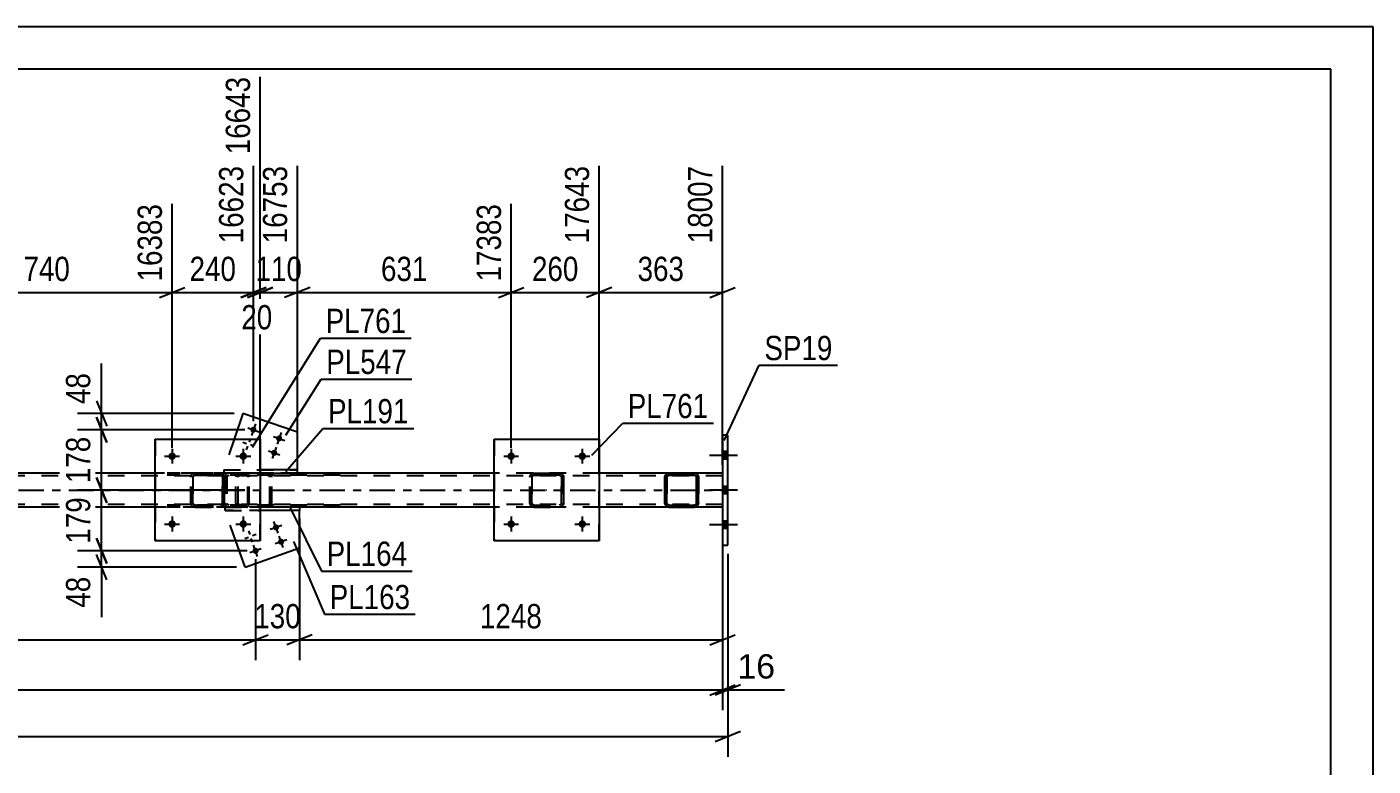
# Model space of a CAD drawing. Header units: millimetres. Extents: x 0 to 841, y 0 to 594.
# Drawn here: x 682.2 to 841, y 506.8 to 594 of the extents above; entities that cross this region are included whole.
import ezdxf

# ---------------------------------------------------------------- set-up
doc = ezdxf.new("R2010")
doc.units = ezdxf.units.MM
doc.linetypes.add('DXK_LINE_DOT2', pattern=[3.9198, 1.9599, -1.9599])
doc.linetypes.add('DXK_LINE_DOT3', pattern=[5.9187, 2.979, -0.9799, 0.9799, -0.9799])
doc.styles.add('Arial', font='ARIAL.TTF', dxfattribs={"height": 0.2})
doc.styles.add('Arial Narrow', font='ARIALN.TTF', dxfattribs={"height": 0.2})

# ---------------------------------------------------------------- blocks, each defined once
blk = doc.blocks.new('Unknown-318891418-1113')
at = {"color": 5, "linetype": 'Continuous'}
for p, q in [((841, 594), (0, 594)), ((841, 0), (841, 594)), ((836, 589), (5, 589)), ((836, 5), (836, 589))]:
    blk.add_line(p, q, dxfattribs=at)
blk = doc.blocks.new('Bolt-318891418-6257 - 6237')
at = {"linetype": 'Continuous'}
for points in [[(738.85, 543.37), (738.86, 543.46), (738.89, 543.55), (738.93, 543.63), (738.99, 543.7), (739.07, 543.75), (739.15, 543.79), (739.24, 543.81), (739.33, 543.81), (739.42, 543.79), (739.51, 543.75), (739.58, 543.7), (739.64, 543.63), (739.69, 543.55), (739.72, 543.46), (739.73, 543.37), (739.72, 543.28), (739.69, 543.19), (739.64, 543.11), (739.58, 543.04), (739.51, 542.99), (739.42, 542.95), (739.33, 542.93), (739.24, 542.93), (739.15, 542.95), (739.07, 542.99), (738.99, 543.04), (738.93, 543.11), (738.89, 543.19), (738.86, 543.28)], [(747.25, 543.37), (747.26, 543.46), (747.29, 543.55), (747.33, 543.63), (747.39, 543.7), (747.47, 543.75), (747.55, 543.79), (747.64, 543.81), (747.73, 543.81), (747.82, 543.79), (747.91, 543.75), (747.98, 543.7), (748.04, 543.63), (748.09, 543.55), (748.12, 543.46), (748.13, 543.37), (748.12, 543.28), (748.09, 543.19), (748.04, 543.11), (747.98, 543.04), (747.91, 542.99), (747.82, 542.95), (747.73, 542.93), (747.64, 542.93), (747.55, 542.95), (747.47, 542.99), (747.39, 543.04), (747.33, 543.11), (747.29, 543.19), (747.26, 543.28)]]:
    blk.add_hatch(color=1, dxfattribs=at).paths.add_polyline_path(points)
at = {"color": 1, "linetype": 'Continuous'}
for p, q in [((738.41, 543.37), (740.17, 543.37)), ((739.29, 544.25), (739.29, 542.49)), ((746.81, 543.37), (748.57, 543.37)), ((747.69, 544.25), (747.69, 542.49))]:
    blk.add_line(p, q, dxfattribs=at)
blk = doc.blocks.new('Bolt-318891418-6258 - 6237')
at = {"linetype": 'Continuous'}
for points in [[(738.85, 535.37), (738.86, 535.46), (738.89, 535.55), (738.93, 535.63), (738.99, 535.7), (739.07, 535.75), (739.15, 535.79), (739.24, 535.81), (739.33, 535.81), (739.42, 535.79), (739.51, 535.75), (739.58, 535.7), (739.64, 535.63), (739.69, 535.55), (739.72, 535.46), (739.73, 535.37), (739.72, 535.28), (739.69, 535.19), (739.64, 535.11), (739.58, 535.04), (739.51, 534.99), (739.42, 534.95), (739.33, 534.93), (739.24, 534.93), (739.15, 534.95), (739.07, 534.99), (738.99, 535.04), (738.93, 535.11), (738.89, 535.19), (738.86, 535.28)], [(747.25, 535.37), (747.26, 535.46), (747.29, 535.55), (747.33, 535.63), (747.39, 535.7), (747.47, 535.75), (747.55, 535.79), (747.64, 535.81), (747.73, 535.81), (747.82, 535.79), (747.91, 535.75), (747.98, 535.7), (748.04, 535.63), (748.09, 535.55), (748.12, 535.46), (748.13, 535.37), (748.12, 535.28), (748.09, 535.19), (748.04, 535.11), (747.98, 535.04), (747.91, 534.99), (747.82, 534.95), (747.73, 534.93), (747.64, 534.93), (747.55, 534.95), (747.47, 534.99), (747.39, 535.04), (747.33, 535.11), (747.29, 535.19), (747.26, 535.28)]]:
    blk.add_hatch(color=1, dxfattribs=at).paths.add_polyline_path(points)
at = {"color": 1, "linetype": 'Continuous'}
for p, q in [((738.41, 535.37), (740.17, 535.37)), ((739.29, 536.25), (739.29, 534.49)), ((746.81, 535.37), (748.57, 535.37)), ((747.69, 536.25), (747.69, 534.49))]:
    blk.add_line(p, q, dxfattribs=at)
blk = doc.blocks.new('Bolt-318891418-6259 - 6237')
at = {"linetype": 'Continuous'}
for points in [[(698.84, 543.37), (698.85, 543.46), (698.88, 543.55), (698.93, 543.63), (698.99, 543.7), (699.06, 543.75), (699.15, 543.79), (699.24, 543.81), (699.33, 543.81), (699.42, 543.79), (699.5, 543.75), (699.58, 543.7), (699.64, 543.63), (699.68, 543.55), (699.71, 543.46), (699.72, 543.37), (699.71, 543.28), (699.68, 543.19), (699.64, 543.11), (699.58, 543.04), (699.5, 542.99), (699.42, 542.95), (699.33, 542.93), (699.24, 542.93), (699.15, 542.95), (699.06, 542.99), (698.99, 543.04), (698.93, 543.11), (698.88, 543.19), (698.85, 543.28)], [(707.24, 543.37), (707.25, 543.46), (707.28, 543.55), (707.33, 543.63), (707.39, 543.7), (707.46, 543.75), (707.55, 543.79), (707.64, 543.81), (707.73, 543.81), (707.82, 543.79), (707.9, 543.75), (707.98, 543.7), (708.04, 543.63), (708.08, 543.55), (708.11, 543.46), (708.12, 543.37), (708.11, 543.28), (708.08, 543.19), (708.04, 543.11), (707.98, 543.04), (707.9, 542.99), (707.82, 542.95), (707.73, 542.93), (707.64, 542.93), (707.55, 542.95), (707.46, 542.99), (707.39, 543.04), (707.33, 543.11), (707.28, 543.19), (707.25, 543.28)]]:
    blk.add_hatch(color=1, dxfattribs=at).paths.add_polyline_path(points)
at = {"color": 1, "linetype": 'Continuous'}
for p, q in [((698.4, 543.37), (700.16, 543.37)), ((699.28, 544.25), (699.28, 542.49)), ((706.8, 543.37), (708.56, 543.37)), ((707.68, 544.25), (707.68, 542.49))]:
    blk.add_line(p, q, dxfattribs=at)
blk = doc.blocks.new('Bolt-318891418-6260 - 6237')
at = {"linetype": 'Continuous'}
for points in [[(698.84, 535.37), (698.85, 535.46), (698.88, 535.55), (698.93, 535.63), (698.99, 535.7), (699.06, 535.75), (699.15, 535.79), (699.24, 535.81), (699.33, 535.81), (699.42, 535.79), (699.5, 535.75), (699.58, 535.7), (699.64, 535.63), (699.68, 535.55), (699.71, 535.46), (699.72, 535.37), (699.71, 535.28), (699.68, 535.19), (699.64, 535.11), (699.58, 535.04), (699.5, 534.99), (699.42, 534.95), (699.33, 534.93), (699.24, 534.93), (699.15, 534.95), (699.06, 534.99), (698.99, 535.04), (698.93, 535.11), (698.88, 535.19), (698.85, 535.28)], [(707.24, 535.37), (707.25, 535.46), (707.28, 535.55), (707.33, 535.63), (707.39, 535.7), (707.46, 535.75), (707.55, 535.79), (707.64, 535.81), (707.73, 535.81), (707.82, 535.79), (707.9, 535.75), (707.98, 535.7), (708.04, 535.63), (708.08, 535.55), (708.11, 535.46), (708.12, 535.37), (708.11, 535.28), (708.08, 535.19), (708.04, 535.11), (707.98, 535.04), (707.9, 534.99), (707.82, 534.95), (707.73, 534.93), (707.64, 534.93), (707.55, 534.95), (707.46, 534.99), (707.39, 535.04), (707.33, 535.11), (707.28, 535.19), (707.25, 535.28)]]:
    blk.add_hatch(color=1, dxfattribs=at).paths.add_polyline_path(points)
at = {"color": 1, "linetype": 'Continuous'}
for p, q in [((698.4, 535.37), (700.16, 535.37)), ((699.28, 536.25), (699.28, 534.49)), ((706.8, 535.37), (708.56, 535.37)), ((707.68, 536.25), (707.68, 534.49))]:
    blk.add_line(p, q, dxfattribs=at)
blk = doc.blocks.new('Bolt-318891418-6289 - 6237')
at = {"linetype": 'Continuous'}
for points in [[(764.86, 543.03), (764.86, 543.91), (764.22, 543.91), (764.22, 543.03)], [(764.86, 543.03), (764.86, 543.91), (764.22, 543.91), (764.22, 543.03)], [(764.86, 543.03), (764.86, 543.91), (764.22, 543.91), (764.22, 543.03)], [(764.86, 538.93), (764.86, 539.81), (764.22, 539.81), (764.22, 538.93)], [(764.86, 538.93), (764.86, 539.81), (764.22, 539.81), (764.22, 538.93)], [(764.86, 534.83), (764.86, 535.71), (764.22, 535.71), (764.22, 534.83)], [(764.86, 534.83), (764.86, 535.71), (764.22, 535.71), (764.22, 534.83)], [(764.86, 534.83), (764.86, 535.71), (764.22, 535.71), (764.22, 534.83)]]:
    blk.add_hatch(color=1, dxfattribs=at).paths.add_polyline_path(points)
at = {"color": 1, "linetype": 'Continuous'}
for p, q in [((766.02, 543.47), (762.7, 543.47)), ((766.02, 543.47), (762.7, 543.47)), ((766.02, 543.47), (762.7, 543.47)), ((764.86, 543.91), (764.22, 543.91)), ((764.86, 543.91), (764.22, 543.91)), ((764.86, 543.91), (764.22, 543.91)), ((764.86, 543.03), (764.22, 543.03)), ((764.86, 543.03), (764.22, 543.03)), ((764.86, 543.03), (764.22, 543.03)), ((766.02, 539.37), (762.7, 539.37)), ((766.02, 539.37), (762.7, 539.37)), ((764.86, 539.81), (764.22, 539.81)), ((764.86, 539.81), (764.22, 539.81)), ((764.86, 538.93), (764.22, 538.93)), ((764.86, 538.93), (764.22, 538.93)), ((764.86, 535.71), (764.22, 535.71)), ((764.86, 535.71), (764.22, 535.71)), ((764.86, 535.71), (764.22, 535.71)), ((766.02, 535.27), (762.7, 535.27)), ((766.02, 535.27), (762.7, 535.27)), ((766.02, 535.27), (762.7, 535.27)), ((764.86, 534.83), (764.22, 534.83)), ((764.86, 534.83), (764.22, 534.83)), ((764.86, 534.83), (764.22, 534.83))]:
    blk.add_line(p, q, dxfattribs=at)
blk = doc.blocks.new('Part-318891418-6291 - 6237')
at = {"color": 2, "linetype": 'Continuous'}
for p, q in [((757.41, 540.89), (757.45, 541.08)), ((757.45, 541.07), (757.41, 540.89)), ((757.41, 537.85), (757.41, 540.89)), ((757.41, 540.89), (757.41, 540.89)), ((757.41, 540.73), (757.41, 540.89)), ((757.41, 538.01), (757.41, 540.73)), ((757.65, 540.89), (757.67, 540.98)), ((757.65, 537.85), (757.65, 540.89)), ((757.67, 540.98), (757.72, 541.06)), ((757.71, 541.33), (757.89, 541.37)), ((757.89, 541.37), (757.71, 541.33)), ((757.72, 541.06), (757.8, 541.11)), ((757.8, 541.11), (757.89, 541.13)), ((757.89, 541.37), (760.93, 541.37)), ((757.89, 541.37), (757.89, 541.37)), ((757.89, 541.37), (760.93, 541.37)), ((757.89, 541.13), (760.93, 541.13)), ((760.93, 541.37), (760.93, 541.37)), ((760.93, 541.37), (760.93, 541.37)), ((761.12, 541.33), (760.93, 541.37)), ((760.93, 541.13), (761.03, 541.11)), ((761.1, 541.06), (761.02, 541.11)), ((761.03, 541.11), (761.1, 541.06)), ((761.1, 541.06), (761.16, 540.98)), ((761.15, 540.98), (761.1, 541.06)), ((761.17, 540.89), (761.15, 540.98)), ((761.16, 540.98), (761.17, 540.89)), ((761.17, 537.85), (761.17, 540.89)), ((761.17, 540.89), (761.17, 540.89)), ((761.17, 540.74), (761.17, 540.89)), ((761.17, 538.01), (761.17, 540.73)), ((761.41, 540.89), (761.38, 541.07)), ((761.41, 537.85), (761.41, 540.89)), ((757.41, 537.85), (757.41, 538.01)), ((757.41, 537.85), (757.41, 537.85)), ((757.45, 537.67), (757.41, 537.85)), ((757.41, 537.85), (757.45, 537.67)), ((757.67, 537.76), (757.65, 537.85)), ((757.72, 537.68), (757.67, 537.76)), ((757.71, 537.41), (757.71, 537.41)), ((757.71, 537.41), (757.71, 537.41)), ((757.71, 537.41), (757.89, 537.37)), ((757.8, 537.63), (757.72, 537.68)), ((757.89, 537.61), (757.8, 537.63)), ((757.89, 537.61), (760.93, 537.61)), ((757.89, 537.61), (760.93, 537.61)), ((757.89, 537.37), (760.93, 537.37)), ((761.03, 537.63), (760.93, 537.61)), ((760.93, 537.61), (761.02, 537.63)), ((760.93, 537.61), (760.93, 537.61)), ((760.93, 537.37), (761.12, 537.41)), ((761.02, 537.63), (761.1, 537.68)), ((761.1, 537.68), (761.03, 537.63)), ((761.16, 537.76), (761.1, 537.68)), ((761.1, 537.68), (761.15, 537.76)), ((761.15, 537.76), (761.17, 537.85)), ((761.17, 537.85), (761.16, 537.76)), ((761.17, 537.85), (761.17, 538)), ((761.17, 537.85), (761.17, 537.85)), ((761.38, 537.67), (761.41, 537.85))]:
    blk.add_line(p, q, dxfattribs=at)
at = {"color": 7, "linetype": 'DXK_LINE_DOT2'}
for p, q in [((757.41, 540.73), (757.41, 540.73)), ((757.67, 540.98), (757.65, 540.89)), ((757.65, 540.89), (757.65, 540.89)), ((757.65, 540.89), (757.65, 537.85)), ((757.72, 541.06), (757.67, 540.98)), ((757.8, 541.11), (757.72, 541.06)), ((757.89, 541.13), (757.8, 541.11)), ((757.89, 541.13), (757.89, 541.13)), ((760.93, 541.13), (757.89, 541.13)), ((760.93, 541.37), (761.11, 541.33)), ((760.93, 541.13), (760.93, 541.13)), ((760.93, 541.13), (760.93, 541.13)), ((761.02, 541.11), (761.03, 541.11)), ((761.17, 540.73), (761.17, 540.74)), ((761.37, 541.08), (761.41, 540.89)), ((761.41, 540.89), (761.41, 540.89)), ((761.41, 540.89), (761.41, 537.85)), ((757.41, 538.01), (757.41, 538.01)), ((757.65, 537.85), (757.65, 537.85)), ((757.65, 537.85), (757.67, 537.76)), ((757.67, 537.76), (757.72, 537.68)), ((757.89, 537.37), (757.71, 537.41)), ((757.72, 537.68), (757.8, 537.63)), ((757.8, 537.63), (757.8, 537.63)), ((757.89, 537.61), (757.89, 537.61)), ((757.89, 537.37), (757.89, 537.37)), ((757.89, 537.37), (760.93, 537.37)), ((761.11, 537.41), (760.93, 537.37)), ((760.93, 537.37), (760.93, 537.37)), ((761.17, 538), (761.17, 538.01)), ((761.41, 537.85), (761.37, 537.67)), ((761.41, 537.85), (761.41, 537.85))]:
    blk.add_line(p, q, dxfattribs=at)
at = {"color": 2, "linetype": 'Continuous'}
for centre, start, end in [((757.89, 540.89), 112.5006, 157.5006), ((757.89, 540.89), 112.5006, 157.5006), ((760.93, 540.89), 22.5006, 67.5006), ((757.89, 537.85), 202.5006, 247.5006), ((757.89, 537.85), 202.5006, 247.5006), ((760.93, 537.85), 292.5006, 337.5006)]:
    blk.add_arc(centre, 0.48, start, end, dxfattribs=at)
at = {"color": 7, "linetype": 'DXK_LINE_DOT2'}
for centre, start, end in [((760.93, 540.89), 22.5006, 67.5006), ((760.93, 537.85), 292.5006, 337.5006)]:
    blk.add_arc(centre, 0.48, start, end, dxfattribs=at)
blk = doc.blocks.new('Part-318891418-6298 - 6237')
at = {"color": 7, "linetype": 'DXK_LINE_DOT2'}
for p, q in [((764.22, 541.05), (89.29, 541.05)), ((714.06, 541.37), (697.28, 541.37)), ((749.69, 541.37), (737.29, 541.37)), ((764.22, 541.37), (764.22, 537.37)), ((764.22, 537.69), (89.29, 537.69)), ((714.31, 537.37), (697.28, 537.37)), ((749.69, 537.37), (737.29, 537.37)), ((760.94, 537.37), (757.89, 537.37))]:
    blk.add_line(p, q, dxfattribs=at)
at = {"color": 2, "linetype": 'Continuous'}
for p, q in [((697.28, 541.37), (669.68, 541.37)), ((737.29, 541.37), (714.06, 541.37)), ((764.22, 541.37), (749.69, 541.37)), ((697.28, 537.37), (669.68, 537.37)), ((737.29, 537.37), (714.31, 537.37)), ((757.89, 537.37), (749.69, 537.37)), ((764.22, 537.37), (760.94, 537.37))]:
    blk.add_line(p, q, dxfattribs=at)
at = {"color": 7, "linetype": 'DXK_LINE_DOT3'}
blk.add_line((89.29, 539.37), (764.22, 539.37), dxfattribs=at)
blk = doc.blocks.new('Part-318891418-6344 - 6237')
at = {"color": 7, "linetype": 'DXK_LINE_DOT2'}
for p, q in [((701.48, 540.89), (701.51, 541.08)), ((701.52, 541.07), (701.48, 540.89)), ((701.48, 537.85), (701.48, 540.89)), ((701.48, 540.89), (701.48, 540.89)), ((701.48, 537.85), (701.48, 540.89)), ((701.72, 540.89), (701.74, 540.98)), ((701.74, 540.98), (701.72, 540.89)), ((701.72, 537.85), (701.72, 540.89)), ((701.72, 540.89), (701.72, 540.89)), ((701.72, 540.89), (701.72, 537.85)), ((701.74, 540.98), (701.79, 541.06)), ((701.79, 541.06), (701.74, 540.98)), ((701.77, 541.33), (701.96, 541.37)), ((701.96, 541.37), (701.78, 541.33)), ((701.79, 541.06), (701.87, 541.11)), ((701.87, 541.11), (701.79, 541.06)), ((701.87, 541.11), (701.96, 541.13)), ((701.96, 541.13), (701.87, 541.11)), ((701.96, 541.37), (705, 541.37)), ((701.96, 541.37), (701.96, 541.37)), ((701.96, 541.37), (705, 541.37)), ((701.96, 541.13), (705, 541.13)), ((701.96, 541.13), (701.96, 541.13)), ((705, 541.13), (701.96, 541.13)), ((705, 541.37), (705, 541.37)), ((705, 541.37), (705.18, 541.33)), ((705.19, 541.33), (705, 541.37)), ((705, 541.13), (705, 541.13)), ((705, 541.13), (705.09, 541.11)), ((705.09, 541.11), (705, 541.13)), ((705.09, 541.11), (705.09, 541.11)), ((705.09, 541.11), (705.17, 541.06)), ((705.17, 541.06), (705.09, 541.11)), ((705.17, 541.06), (705.22, 540.98)), ((705.22, 540.98), (705.17, 541.06)), ((705.22, 540.98), (705.24, 540.89)), ((705.24, 540.89), (705.22, 540.98)), ((705.24, 537.85), (705.24, 540.89)), ((705.24, 540.89), (705.24, 540.89)), ((705.24, 540.89), (705.24, 537.85)), ((705.44, 541.08), (705.48, 540.89)), ((705.48, 540.89), (705.45, 541.07)), ((705.48, 537.85), (705.48, 540.89)), ((705.48, 540.89), (705.48, 540.89)), ((705.48, 540.89), (705.48, 537.85)), ((701.48, 537.85), (701.48, 537.85)), ((701.51, 537.67), (701.48, 537.85)), ((701.48, 537.85), (701.52, 537.67)), ((701.72, 537.85), (701.72, 537.85)), ((701.74, 537.76), (701.72, 537.85)), ((701.72, 537.85), (701.74, 537.76)), ((701.79, 537.68), (701.74, 537.76)), ((701.74, 537.76), (701.79, 537.68)), ((701.77, 537.41), (701.78, 537.41)), ((701.96, 537.37), (701.77, 537.41)), ((701.78, 537.41), (701.96, 537.37)), ((701.87, 537.63), (701.79, 537.68)), ((701.79, 537.68), (701.87, 537.63)), ((701.96, 537.61), (701.87, 537.63)), ((701.87, 537.63), (701.96, 537.61)), ((701.96, 537.61), (705, 537.61)), ((701.96, 537.61), (701.96, 537.61)), ((701.96, 537.61), (705, 537.61)), ((701.96, 537.37), (705, 537.37)), ((701.96, 537.37), (701.96, 537.37)), ((701.96, 537.37), (705, 537.37)), ((705.09, 537.63), (705, 537.61)), ((705, 537.61), (705.09, 537.63)), ((705, 537.61), (705, 537.61)), ((705.18, 537.41), (705, 537.37)), ((705, 537.37), (705.19, 537.41)), ((705, 537.37), (705, 537.37)), ((705.17, 537.68), (705.09, 537.63)), ((705.09, 537.63), (705.17, 537.68)), ((705.22, 537.76), (705.17, 537.68)), ((705.17, 537.68), (705.22, 537.76)), ((705.24, 537.85), (705.22, 537.76)), ((705.22, 537.76), (705.24, 537.85)), ((705.24, 537.85), (705.24, 537.85)), ((705.48, 537.85), (705.44, 537.67)), ((705.45, 537.67), (705.48, 537.85)), ((705.48, 537.85), (705.48, 537.85))]:
    blk.add_line(p, q, dxfattribs=at)
at = {"color": 7, "linetype": 'DXK_LINE_DOT3'}
blk.add_line((703.48, 539.37), (703.47, 539.37), dxfattribs=at)
at = {"color": 7, "linetype": 'DXK_LINE_DOT2'}
for centre, start, end in [((701.96, 540.89), 112.5, 157.5), ((701.96, 540.89), 112.5, 157.5), ((705, 540.89), 22.5, 67.5), ((705, 540.89), 22.5, 67.5), ((701.96, 537.85), 202.5, 247.5), ((701.96, 537.85), 202.5, 247.5), ((705, 537.85), 292.5, 337.5), ((705, 537.85), 292.5, 337.5)]:
    blk.add_arc(centre, 0.48, start, end, dxfattribs=at)
blk = doc.blocks.new('Part-318891418-6349 - 6237')
at = {"color": 2, "linetype": 'Continuous'}
for p, q in [((697.28, 533.37), (697.28, 545.37)), ((697.28, 545.37), (697.28, 545.37)), ((697.28, 545.37), (709.68, 545.37)), ((709.68, 545.37), (709.68, 533.37)), ((697.28, 533.37), (697.28, 533.37)), ((709.68, 533.37), (697.28, 533.37))]:
    blk.add_line(p, q, dxfattribs=at)
at = {"color": 7, "linetype": 'DXK_LINE_DOT2'}
for p, q in [((697.28, 545.37), (697.28, 533.37)), ((697.28, 545.37), (697.28, 545.37)), ((709.68, 533.37), (709.68, 545.37)), ((697.28, 533.37), (697.28, 533.37))]:
    blk.add_line(p, q, dxfattribs=at)
blk = doc.blocks.new('Part-318891418-6350 - 6237')
at = {"color": 7, "linetype": 'DXK_LINE_DOT2'}
for p, q in [((741.48, 540.89), (741.52, 541.08)), ((741.48, 540.89), (741.49, 540.89)), ((741.48, 537.85), (741.48, 540.89)), ((741.52, 541.07), (741.49, 540.89)), ((741.49, 537.85), (741.49, 540.89)), ((741.74, 540.98), (741.72, 540.89)), ((741.73, 540.89), (741.72, 540.89)), ((741.72, 540.89), (741.72, 537.85)), ((741.73, 540.89), (741.75, 540.98)), ((741.73, 537.85), (741.73, 540.89)), ((741.79, 541.06), (741.74, 540.98)), ((741.75, 540.98), (741.8, 541.06)), ((741.78, 541.33), (741.96, 541.37)), ((741.97, 541.37), (741.78, 541.33)), ((741.87, 541.11), (741.79, 541.06)), ((741.8, 541.06), (741.88, 541.11)), ((741.96, 541.13), (741.87, 541.11)), ((741.88, 541.11), (741.97, 541.13)), ((741.97, 541.37), (741.96, 541.37)), ((741.96, 541.37), (745, 541.37)), ((741.96, 541.13), (741.97, 541.13)), ((745, 541.13), (741.96, 541.13)), ((741.97, 541.37), (745.01, 541.37)), ((741.97, 541.13), (745.01, 541.13)), ((745, 541.37), (745.01, 541.37)), ((745, 541.37), (745.19, 541.33)), ((745.01, 541.13), (745, 541.13)), ((745.09, 541.11), (745, 541.13)), ((745.19, 541.33), (745.01, 541.37)), ((745.01, 541.13), (745.1, 541.11)), ((745.09, 541.11), (745.1, 541.11)), ((745.17, 541.06), (745.09, 541.11)), ((745.1, 541.11), (745.18, 541.06)), ((745.22, 540.98), (745.17, 541.06)), ((745.18, 541.06), (745.23, 540.98)), ((745.24, 540.89), (745.22, 540.98)), ((745.23, 540.98), (745.25, 540.89)), ((745.25, 540.89), (745.24, 540.89)), ((745.24, 540.89), (745.24, 537.85)), ((745.25, 537.85), (745.25, 540.89)), ((745.45, 541.08), (745.48, 540.89)), ((745.49, 540.89), (745.45, 541.07)), ((745.49, 540.89), (745.48, 540.89)), ((745.48, 540.89), (745.48, 537.85)), ((745.49, 537.85), (745.49, 540.89)), ((741.49, 537.85), (741.48, 537.85)), ((741.52, 537.67), (741.48, 537.85)), ((741.49, 537.85), (741.52, 537.67)), ((741.72, 537.85), (741.73, 537.85)), ((741.72, 537.85), (741.74, 537.76)), ((741.75, 537.76), (741.73, 537.85)), ((741.74, 537.76), (741.79, 537.68)), ((741.8, 537.68), (741.75, 537.76)), ((741.78, 537.41), (741.78, 537.41)), ((741.96, 537.37), (741.78, 537.41)), ((741.78, 537.41), (741.97, 537.37)), ((741.79, 537.68), (741.87, 537.63)), ((741.88, 537.63), (741.8, 537.68)), ((741.87, 537.63), (741.96, 537.61)), ((741.97, 537.61), (741.88, 537.63)), ((741.97, 537.61), (741.96, 537.61)), ((741.96, 537.61), (745, 537.61)), ((741.97, 537.37), (741.96, 537.37)), ((741.96, 537.37), (745, 537.37)), ((741.97, 537.61), (745.01, 537.61)), ((741.97, 537.37), (745.01, 537.37)), ((745, 537.61), (745.09, 537.63)), ((745, 537.61), (745.01, 537.61)), ((745.19, 537.41), (745, 537.37)), ((745, 537.37), (745.01, 537.37)), ((745.1, 537.63), (745.01, 537.61)), ((745.01, 537.37), (745.19, 537.41)), ((745.09, 537.63), (745.17, 537.68)), ((745.18, 537.68), (745.1, 537.63)), ((745.17, 537.68), (745.22, 537.76)), ((745.23, 537.76), (745.18, 537.68)), ((745.22, 537.76), (745.24, 537.85)), ((745.25, 537.85), (745.23, 537.76)), ((745.24, 537.85), (745.25, 537.85)), ((745.48, 537.85), (745.45, 537.67)), ((745.45, 537.67), (745.49, 537.85)), ((745.48, 537.85), (745.49, 537.85))]:
    blk.add_line(p, q, dxfattribs=at)
at = {"color": 7, "linetype": 'DXK_LINE_DOT3'}
blk.add_line((743.49, 539.37), (743.48, 539.37), dxfattribs=at)
at = {"color": 7, "linetype": 'DXK_LINE_DOT2'}
for centre, start, end in [((741.96, 540.89), 112.5, 157.5), ((741.97, 540.89), 112.5, 157.5), ((745, 540.89), 22.5, 67.5), ((745.01, 540.89), 22.5, 67.5), ((741.96, 537.85), 202.5, 247.5), ((741.97, 537.85), 202.5, 247.5), ((745, 537.85), 292.5, 337.5), ((745.01, 537.85), 292.5, 337.5)]:
    blk.add_arc(centre, 0.48, start, end, dxfattribs=at)
blk = doc.blocks.new('Part-318891418-6355 - 6237')
at = {"color": 2, "linetype": 'Continuous'}
for p, q in [((737.29, 533.37), (737.29, 545.37)), ((737.29, 545.37), (737.29, 545.37)), ((737.29, 545.37), (749.69, 545.37)), ((749.69, 545.37), (749.69, 533.37)), ((737.29, 533.37), (737.29, 533.37)), ((749.69, 533.37), (737.29, 533.37))]:
    blk.add_line(p, q, dxfattribs=at)
at = {"color": 7, "linetype": 'DXK_LINE_DOT2'}
for p, q in [((737.29, 545.37), (737.29, 533.37)), ((737.29, 545.37), (737.29, 545.37)), ((749.69, 533.37), (749.69, 545.37)), ((737.29, 533.37), (737.29, 533.37))]:
    blk.add_line(p, q, dxfattribs=at)
blk = doc.blocks.new('Part-318891418-6508 - 6237')
at = {"color": 7, "linetype": 'DXK_LINE_DOT2'}
for p, q in [((705.53, 536.97), (705.53, 537.37)), ((705.53, 537.37), (709.68, 537.37)), ((705.53, 536.97), (709.68, 536.97))]:
    blk.add_line(p, q, dxfattribs=at)
at = {"color": 2, "linetype": 'Continuous'}
for p, q in [((714.31, 537.37), (709.68, 537.37)), ((714.31, 536.97), (709.68, 536.97)), ((714.31, 537.37), (714.31, 536.97))]:
    blk.add_line(p, q, dxfattribs=at)
blk = doc.blocks.new('Part-318891418-6481 - 6237')
at = {"color": 2, "linetype": 'Continuous'}
for p, q in [((764.86, 545.87), (764.22, 545.87)), ((764.22, 545.87), (764.22, 532.87)), ((764.86, 532.87), (764.86, 545.87)), ((764.22, 532.87), (764.86, 532.87))]:
    blk.add_line(p, q, dxfattribs=at)
blk = doc.blocks.new('Part-318891418-6487 - 6237')
at = {"color": 7, "linetype": 'DXK_LINE_DOT2'}
for p, q in [((708.09, 541.37), (698.69, 541.37)), ((708.09, 541.13), (698.69, 541.13)), ((705.54, 541.08), (705.5, 540.89)), ((705.5, 540.89), (705.5, 537.85)), ((705.75, 540.89), (705.77, 540.98)), ((705.75, 540.89), (705.75, 537.85)), ((705.77, 540.98), (705.82, 541.06)), ((706, 541.37), (705.81, 541.33)), ((705.82, 541.06), (705.9, 541.11)), ((705.9, 541.11), (706, 541.13)), ((706.81, 541.13), (706.81, 541.37)), ((708.19, 541.33), (708.09, 541.37)), ((708.09, 541.13), (708.14, 541.11)), ((708.14, 541.11), (708.19, 541.06)), ((708.28, 541.23), (708.19, 541.33)), ((708.19, 541.06), (708.22, 540.98)), ((708.22, 540.98), (708.23, 540.89)), ((708.23, 537.85), (708.23, 540.89)), ((708.34, 541.08), (708.28, 541.23)), ((708.36, 540.89), (708.34, 541.08)), ((708.36, 537.85), (708.36, 540.89)), ((708.09, 537.61), (698.69, 537.61)), ((708.09, 537.37), (698.69, 537.37)), ((705.5, 537.85), (705.5, 537.82)), ((705.5, 537.82), (705.54, 537.67)), ((705.77, 537.76), (705.75, 537.85)), ((705.82, 537.68), (705.77, 537.76)), ((705.81, 537.41), (706, 537.37)), ((705.9, 537.63), (705.82, 537.68)), ((706, 537.61), (705.9, 537.63)), ((706.81, 537.37), (706.81, 537.61)), ((708.14, 537.63), (708.09, 537.61)), ((708.09, 537.37), (708.19, 537.41)), ((708.19, 537.68), (708.14, 537.63)), ((708.22, 537.76), (708.19, 537.68)), ((708.19, 537.41), (708.28, 537.51)), ((708.23, 537.85), (708.22, 537.76)), ((708.28, 537.51), (708.34, 537.67)), ((708.34, 537.67), (708.36, 537.85))]:
    blk.add_line(p, q, dxfattribs=at)
for centre, start, end in [((705.99, 540.88), 111.1941, 156.1506), ((705.99, 537.87), 203.8494, 248.8059)]:
    blk.add_arc(centre, 0.492, start, end, dxfattribs=at)
blk = doc.blocks.new('Part-318891418-6493 - 6237')
at = {"color": 7, "linetype": 'DXK_LINE_DOT2'}
for p, q in [((706.85, 541.08), (706.81, 540.89)), ((706.81, 537.85), (706.81, 540.89)), ((707.07, 540.89), (707.09, 540.98)), ((707.07, 537.85), (707.07, 540.89)), ((707.09, 540.98), (707.14, 541.06)), ((707.33, 541.37), (707.13, 541.33)), ((707.14, 541.06), (707.23, 541.11)), ((707.23, 541.11), (707.33, 541.13)), ((719.1, 541.37), (707.33, 541.37)), ((719.1, 541.13), (707.33, 541.13)), ((710.76, 541.33), (710.56, 541.37)), ((710.56, 541.13), (710.66, 541.11)), ((710.66, 541.11), (710.74, 541.06)), ((710.74, 541.06), (710.8, 540.98)), ((710.8, 540.98), (710.82, 540.89)), ((710.82, 537.85), (710.82, 540.89)), ((711.04, 541.05), (711.03, 541.08)), ((711.07, 540.89), (711.04, 541.05)), ((711.07, 537.85), (711.07, 540.89)), ((706.81, 537.85), (706.82, 537.82)), ((706.82, 537.82), (706.85, 537.67)), ((707.09, 537.76), (707.07, 537.85)), ((707.14, 537.68), (707.09, 537.76)), ((707.13, 537.41), (707.33, 537.37)), ((707.23, 537.63), (707.14, 537.68)), ((707.33, 537.61), (707.23, 537.63)), ((719.1, 537.61), (707.33, 537.61)), ((719.1, 537.37), (707.33, 537.37)), ((710.66, 537.63), (710.56, 537.61)), ((710.56, 537.37), (710.76, 537.41)), ((710.74, 537.68), (710.66, 537.63)), ((710.8, 537.76), (710.74, 537.68)), ((710.82, 537.85), (710.8, 537.76)), ((711.03, 537.67), (711.04, 537.72)), ((711.04, 537.72), (711.06, 537.82)), ((711.06, 537.82), (711.07, 537.85))]:
    blk.add_line(p, q, dxfattribs=at)
for centre, start, end in [((707.31, 540.87), 110.7583, 155.68), ((710.58, 540.87), 24.32, 69.2417), ((707.31, 537.87), 204.32, 249.2417), ((710.58, 537.87), 290.7583, 335.68)]:
    blk.add_arc(centre, 0.496, start, end, dxfattribs=at)
blk = doc.blocks.new('Part-318891418-6496 - 6237')
at = {"color": 2, "linetype": 'Continuous'}
for p, q in [((707.62, 548.4), (706.6, 545.37)), ((714.06, 546.21), (707.62, 548.4)), ((714.06, 541.77), (714.06, 546.21))]:
    blk.add_line(p, q, dxfattribs=at)
at = {"color": 7, "linetype": 'DXK_LINE_DOT2'}
for p, q in [((706.6, 545.37), (705.38, 541.77)), ((705.38, 541.77), (714.06, 541.77))]:
    blk.add_line(p, q, dxfattribs=at)
blk = doc.blocks.new('Part-318891418-6501 - 6237')
at = {"color": 7, "linetype": 'DXK_LINE_DOT2'}
for p, q in [((705.38, 541.77), (705.38, 541.37)), ((705.38, 541.77), (709.68, 541.77)), ((709.68, 541.37), (705.38, 541.37))]:
    blk.add_line(p, q, dxfattribs=at)
at = {"color": 2, "linetype": 'Continuous'}
for p, q in [((714.06, 541.77), (709.68, 541.77)), ((714.06, 541.37), (714.06, 541.77)), ((709.68, 541.37), (714.06, 541.37))]:
    blk.add_line(p, q, dxfattribs=at)
blk = doc.blocks.new('Bolt-318891418-6502 - 6237')
at = {"linetype": 'Continuous'}
for points in [[(709.22, 546.38, -1), (708.54, 546.61, -1)], [(712.25, 545.35, -1), (711.57, 545.58, -1)], [(711.67, 543.65, -1), (710.99, 543.88, -1)]]:
    blk.add_hatch(color=1, dxfattribs=at).paths.add_polyline_path(points)
at = {"color": 1, "linetype": 'Continuous'}
for p, q in [((708.2, 546.73), (709.56, 546.26)), ((709.11, 547.18), (708.65, 545.81)), ((707.62, 545.02), (708.07, 544.87)), ((708.53, 545.47), (708.38, 545.02)), ((711.23, 545.7), (712.59, 545.23)), ((712.14, 546.15), (711.68, 544.78)), ((708.07, 544.11), (708.22, 544.56)), ((708.98, 544.56), (708.53, 544.71)), ((710.65, 543.99), (712.01, 543.53)), ((711.56, 544.44), (711.1, 543.08))]:
    blk.add_line(p, q, dxfattribs=at)
blk = doc.blocks.new('Part-318891418-6503 - 6237')
at = {"color": 7, "linetype": 'DXK_LINE_DOT2'}
for p in [(714.31, 536.97), (706.8, 533.37)]:
    blk.add_line(p, (705.53, 536.97), dxfattribs=at)
at = {"color": 2, "linetype": 'Continuous'}
for p, q in [((714.31, 532.56), (714.31, 536.97)), ((707.9, 530.28), (706.8, 533.37)), ((707.9, 530.28), (714.31, 532.56))]:
    blk.add_line(p, q, dxfattribs=at)
blk = doc.blocks.new('Bolt-318891418-6509 - 6237')
at = {"linetype": 'Continuous'}
for points in [[(711.2, 534.85, -1), (711.88, 535.09, -1)], [(708.79, 532.09, -1), (709.47, 532.33, -1)], [(711.8, 533.16, -1), (712.48, 533.4, -1)]]:
    blk.add_hatch(color=1, dxfattribs=at).paths.add_polyline_path(points)
at = {"color": 1, "linetype": 'Continuous'}
for p, q in [((711.78, 534.29), (711.3, 535.65)), ((707.85, 533.66), (708.3, 533.82)), ((708.29, 534.58), (708.45, 534.13)), ((709.2, 534.14), (708.75, 533.98)), ((712.22, 535.21), (710.86, 534.73)), ((712.38, 532.6), (711.9, 533.95)), ((709.81, 532.45), (708.45, 531.97)), ((708.77, 533.22), (708.61, 533.68)), ((709.37, 531.53), (708.89, 532.88)), ((712.82, 533.52), (711.46, 533.04))]:
    blk.add_line(p, q, dxfattribs=at)
blk = doc.blocks.new('StraightDimension-318891418-12339 - 6237')
at = {"color": 7, "linetype": 'Continuous'}
for p, q in [((709.68, 542.37), (709.68, 588.12)), ((714.06, 542.77), (714.06, 577.62)), ((708.18, 562.08), (711.18, 563.28)), ((709.68, 562.68), (714.06, 562.68)), ((715.56, 563.28), (712.56, 562.08))]:
    blk.add_line(p, q, dxfattribs=at)
at = {"color": 0}
blk.add_wipeout([(715.21, 563.43), (715.21, 567.63), (708.53, 567.63), (708.53, 563.43)], dxfattribs=at)
at = {"color": 3, "style": 'Arial Narrow'}
blk.add_text('110', height=2.863, dxfattribs=at).set_placement((709.13, 564.03))
at = {"color": 0, "linetype": 'Continuous'}
blk.add_wipeout([(713.46, 578.22), (709.26, 578.22), (709.26, 567.88), (713.46, 567.88)], dxfattribs=at)
at = {"color": 3, "linetype": 'Continuous', "style": 'Arial Narrow'}
blk.add_text('16753', height=2.863, rotation=90.0002, dxfattribs=at).set_placement((712.86, 568.48))
blk = doc.blocks.new('StraightDimension-318891418-12340 - 6237')
at = {"color": 7, "linetype": 'Continuous'}
for p, q in [((709.68, 542.37), (709.68, 588.12)), ((708.88, 547.49), (708.88, 577.62)), ((707.38, 562.08), (710.38, 563.28)), ((711.18, 563.28), (708.18, 562.08)), ((708.88, 562.68), (709.68, 562.68))]:
    blk.add_line(p, q, dxfattribs=at)
at = {"color": 0, "linetype": 'Continuous'}
blk.add_wipeout([(709.08, 588.72), (704.88, 588.72), (704.88, 578.38), (709.08, 578.38)], dxfattribs=at)
at = {"color": 0}
blk.add_wipeout([(711.71, 557.73), (711.71, 561.93), (706.85, 561.93), (706.85, 557.73)], dxfattribs=at)
at = {"color": 3, "linetype": 'Continuous', "style": 'Arial Narrow'}
blk.add_text('16643', height=2.863, rotation=90.0002, dxfattribs=at).set_placement((708.48, 578.98))
at = {"color": 3, "style": 'Arial Narrow'}
blk.add_text('20', height=2.863, dxfattribs=at).set_placement((707.45, 558.33))
blk = doc.blocks.new('StraightDimension-318891418-12341 - 6237')
at = {"color": 7, "linetype": 'Continuous'}
for p, q in [((708.88, 547.49), (708.88, 577.62)), ((699.28, 544.37), (699.28, 573.12)), ((697.78, 562.08), (700.78, 563.28)), ((699.28, 562.68), (708.88, 562.68)), ((710.38, 563.28), (707.38, 562.08))]:
    blk.add_line(p, q, dxfattribs=at)
at = {"color": 0}
blk.add_wipeout([(707.42, 563.43), (707.42, 567.63), (700.74, 567.63), (700.74, 563.43)], dxfattribs=at)
at = {"color": 3, "style": 'Arial Narrow'}
blk.add_text('240', height=2.863, dxfattribs=at).set_placement((701.34, 564.03))
at = {"color": 0, "linetype": 'Continuous'}
blk.add_wipeout([(708.28, 578.22), (704.08, 578.22), (704.08, 567.88), (708.28, 567.88)], dxfattribs=at)
at = {"color": 3, "linetype": 'Continuous', "style": 'Arial Narrow'}
blk.add_text('16623', height=2.863, rotation=90.0002, dxfattribs=at).set_placement((707.68, 568.48))
blk = doc.blocks.new('StraightDimension-318891418-6593 - 6237')
at = {"color": 7, "linetype": 'Continuous'}
for p, q in [((764.22, 531.87), (764.22, 513.4)), ((764.86, 531.87), (764.86, 513.4)), ((762.72, 515.2), (765.72, 516.4)), ((766.36, 516.4), (763.36, 515.2)), ((764.22, 515.8), (764.86, 515.8))]:
    blk.add_line(p, q, dxfattribs=at)
at = {"color": 0}
blk.add_wipeout([(771.03, 516.55), (771.03, 520.75), (765.38, 520.75), (765.38, 516.55)], dxfattribs=at)
at = {"color": 7, "linetype": 'Continuous'}
blk.add_line((764.86, 515.8), (771.56, 515.8), dxfattribs=at)
blk.add_line((764.86, 515.8), (771.56, 515.8), dxfattribs=at)
at = {"color": 3, "style": 'Arial'}
blk.add_text('16', height=2.865, dxfattribs=at).set_placement((765.98, 517.15))
blk = doc.blocks.new('StraightDimension-318891418-11634 - 6237')
at = {"color": 7, "linetype": 'Continuous'}
for p, q in [((714.31, 535.97), (714.31, 519.32)), ((709.13, 531.21), (709.13, 519.32)), ((707.63, 521.12), (710.63, 522.32)), ((709.13, 521.72), (714.31, 521.72)), ((715.81, 522.32), (712.81, 521.12))]:
    blk.add_line(p, q, dxfattribs=at)
at = {"color": 0}
blk.add_wipeout([(715.06, 522.47), (715.06, 526.67), (708.38, 526.67), (708.38, 522.47)], dxfattribs=at)
at = {"color": 3, "style": 'Arial Narrow'}
blk.add_text('130', height=2.863, dxfattribs=at).set_placement((708.98, 523.07))
blk = doc.blocks.new('StraightDimension-318891418-11633 - 6237')
at = {"color": 7, "linetype": 'Continuous'}
for p, q in [((714.31, 535.97), (714.31, 519.32)), ((764.22, 536.37), (764.22, 519.32)), ((715.81, 522.32), (712.81, 521.12)), ((714.31, 521.72), (764.22, 521.72)), ((762.72, 521.12), (765.72, 522.32))]:
    blk.add_line(p, q, dxfattribs=at)
at = {"color": 0}
blk.add_wipeout([(743.52, 522.47), (743.52, 526.67), (735.01, 526.67), (735.01, 522.47)], dxfattribs=at)
at = {"color": 3, "style": 'Arial Narrow'}
blk.add_text('1248', height=2.863, dxfattribs=at).set_placement((735.61, 523.07))
blk = doc.blocks.new('StraightDimension-318891418-11572 - 6237')
at = {"color": 7, "linetype": 'Continuous'}
for p, q in [((690.37, 540.87), (691.57, 537.87)), ((707.88, 539.37), (688.12, 539.37)), ((690.97, 532.21), (690.97, 539.37)), ((708.13, 532.21), (688.12, 532.21)), ((691.57, 530.71), (690.37, 533.71))]:
    blk.add_line(p, q, dxfattribs=at)
at = {"color": 0}
blk.add_wipeout([(690.22, 539.13), (686.02, 539.13), (686.02, 532.45), (690.22, 532.45)], dxfattribs=at)
at = {"color": 3, "style": 'Arial Narrow'}
blk.add_text('179', height=2.863, rotation=90.0002, dxfattribs=at).set_placement((689.62, 533.05))
blk = doc.blocks.new('StraightDimension-318891418-12336 - 6237')
at = {"color": 7, "linetype": 'Continuous'}
for p, q in [((749.69, 542.37), (749.69, 577.62)), ((764.22, 542.37), (764.22, 577.62)), ((751.19, 563.28), (748.19, 562.08)), ((749.69, 562.68), (764.22, 562.68)), ((762.72, 562.08), (765.72, 563.28))]:
    blk.add_line(p, q, dxfattribs=at)
at = {"color": 0}
blk.add_wipeout([(760.3, 563.43), (760.3, 567.63), (753.61, 567.63), (753.61, 563.43)], dxfattribs=at)
at = {"color": 3, "style": 'Arial Narrow'}
blk.add_text('363', height=2.863, dxfattribs=at).set_placement((754.21, 564.03))
at = {"color": 0, "linetype": 'Continuous'}
blk.add_wipeout([(763.62, 578.22), (759.42, 578.22), (759.42, 567.88), (763.62, 567.88)], dxfattribs=at)
at = {"color": 3, "linetype": 'Continuous', "style": 'Arial Narrow'}
blk.add_text('18007', height=2.863, rotation=90.0002, dxfattribs=at).set_placement((763.02, 568.48))
blk = doc.blocks.new('StraightDimension-318891418-11635 - 6237')
at = {"color": 7, "linetype": 'Continuous'}
for p, q in [((709.13, 531.21), (709.13, 519.32)), ((55.46, 521.72), (709.13, 521.72)), ((707.63, 521.12), (710.63, 522.32))]:
    blk.add_line(p, q, dxfattribs=at)
blk = doc.blocks.new('StraightDimension-318891418-6603 - 6237')
at = {"color": 7, "linetype": 'Continuous'}
for p, q in [((764.22, 531.87), (764.22, 513.4)), ((762.72, 515.2), (765.72, 516.4)), ((55.46, 515.8), (764.22, 515.8))]:
    blk.add_line(p, q, dxfattribs=at)
blk = doc.blocks.new('StraightDimension-318891418-11570 - 6237')
at = {"color": 7, "linetype": 'Continuous'}
for p, q in [((690.37, 549.9), (691.57, 546.9)), ((706.62, 548.4), (688.12, 548.4)), ((690.97, 546.49), (690.97, 548.4)), ((707.88, 546.49), (688.12, 546.49)), ((691.57, 544.99), (690.37, 547.99))]:
    blk.add_line(p, q, dxfattribs=at)
at = {"color": 0}
blk.add_wipeout([(690.22, 553.78), (686.02, 553.78), (686.02, 548.92), (690.22, 548.92)], dxfattribs=at)
at = {"color": 7, "linetype": 'Continuous'}
blk.add_line((690.97, 548.4), (690.97, 554.3), dxfattribs=at)
blk.add_line((690.97, 548.4), (690.97, 554.3), dxfattribs=at)
at = {"color": 3, "style": 'Arial Narrow'}
blk.add_text('48', height=2.863, rotation=90.0002, dxfattribs=at).set_placement((689.62, 549.52))
blk = doc.blocks.new('StraightDimension-318891418-11571 - 6237')
at = {"color": 7, "linetype": 'Continuous'}
for p, q in [((707.88, 546.49), (688.12, 546.49)), ((690.37, 547.99), (691.57, 544.99)), ((690.97, 539.37), (690.97, 546.49)), ((691.57, 537.87), (690.37, 540.87)), ((707.88, 539.37), (688.12, 539.37))]:
    blk.add_line(p, q, dxfattribs=at)
at = {"color": 0}
blk.add_wipeout([(690.22, 546.27), (686.02, 546.27), (686.02, 539.59), (690.22, 539.59)], dxfattribs=at)
at = {"color": 3, "style": 'Arial Narrow'}
blk.add_text('178', height=2.863, rotation=90.0002, dxfattribs=at).set_placement((689.62, 540.19))
blk = doc.blocks.new('StraightDimension-318891418-11573 - 6237')
at = {"color": 7, "linetype": 'Continuous'}
for p, q in [((708.13, 532.21), (688.12, 532.21)), ((690.37, 533.71), (691.57, 530.71)), ((690.97, 530.28), (690.97, 532.21)), ((691.57, 528.78), (690.37, 531.78)), ((706.9, 530.28), (688.12, 530.28))]:
    blk.add_line(p, q, dxfattribs=at)
at = {"color": 0}
blk.add_wipeout([(690.22, 529.76), (686.02, 529.76), (686.02, 524.9), (690.22, 524.9)], dxfattribs=at)
at = {"color": 7, "linetype": 'Continuous'}
blk.add_line((690.97, 530.28), (690.97, 524.38), dxfattribs=at)
blk.add_line((690.97, 530.28), (690.97, 524.38), dxfattribs=at)
at = {"color": 3, "style": 'Arial Narrow'}
blk.add_text('48', height=2.863, rotation=90.0002, dxfattribs=at).set_placement((689.62, 525.5))
blk = doc.blocks.new('StraightDimension-318891418-11660 - 6237')
at = {"color": 7, "linetype": 'Continuous'}
for p, q in [((764.86, 531.87), (764.86, 507.93)), ((54.82, 510.33), (764.86, 510.33)), ((763.36, 509.73), (766.36, 510.93))]:
    blk.add_line(p, q, dxfattribs=at)
blk = doc.blocks.new('StraightDimension-318891418-12337 - 6237')
at = {"color": 7, "linetype": 'Continuous'}
for p, q in [((749.69, 542.37), (749.69, 577.62)), ((739.29, 544.37), (739.29, 573.12)), ((737.79, 562.08), (740.79, 563.28)), ((739.29, 562.68), (749.69, 562.68)), ((751.19, 563.28), (748.19, 562.08))]:
    blk.add_line(p, q, dxfattribs=at)
at = {"color": 0}
blk.add_wipeout([(747.83, 563.43), (747.83, 567.63), (741.15, 567.63), (741.15, 563.43)], dxfattribs=at)
at = {"color": 3, "style": 'Arial Narrow'}
blk.add_text('260', height=2.863, dxfattribs=at).set_placement((741.75, 564.03))
at = {"color": 0, "linetype": 'Continuous'}
blk.add_wipeout([(749.09, 578.22), (744.89, 578.22), (744.89, 567.88), (749.09, 567.88)], dxfattribs=at)
at = {"color": 3, "linetype": 'Continuous', "style": 'Arial Narrow'}
blk.add_text('17643', height=2.863, rotation=90.0002, dxfattribs=at).set_placement((748.49, 568.48))
blk = doc.blocks.new('StraightDimension-318891418-12338 - 6237')
at = {"color": 7, "linetype": 'Continuous'}
for p, q in [((714.06, 542.77), (714.06, 577.62)), ((739.29, 544.37), (739.29, 573.12)), ((715.56, 563.28), (712.56, 562.08)), ((714.06, 562.68), (739.29, 562.68)), ((737.79, 562.08), (740.79, 563.28))]:
    blk.add_line(p, q, dxfattribs=at)
at = {"color": 0, "linetype": 'Continuous'}
blk.add_wipeout([(738.69, 573.72), (734.49, 573.72), (734.49, 563.38), (738.69, 563.38)], dxfattribs=at)
at = {"color": 0}
blk.add_wipeout([(730.02, 563.43), (730.02, 567.63), (723.33, 567.63), (723.33, 563.43)], dxfattribs=at)
at = {"color": 3, "linetype": 'Continuous', "style": 'Arial Narrow'}
blk.add_text('17383', height=2.863, rotation=90.0002, dxfattribs=at).set_placement((738.09, 563.98))
at = {"color": 3, "style": 'Arial Narrow'}
blk.add_text('631', height=2.863, dxfattribs=at).set_placement((723.93, 564.03))
blk = doc.blocks.new('StraightDimension-318891418-12342 - 6237')
at = {"color": 7, "linetype": 'Continuous'}
for p, q in [((669.68, 542.37), (669.68, 577.62)), ((699.28, 544.37), (699.28, 573.12)), ((671.18, 563.28), (668.18, 562.08)), ((669.68, 562.68), (699.28, 562.68)), ((697.78, 562.08), (700.78, 563.28))]:
    blk.add_line(p, q, dxfattribs=at)
at = {"color": 0, "linetype": 'Continuous'}
blk.add_wipeout([(698.68, 573.72), (694.48, 573.72), (694.48, 563.38), (698.68, 563.38)], dxfattribs=at)
at = {"color": 0}
blk.add_wipeout([(687.83, 563.43), (687.83, 567.63), (681.14, 567.63), (681.14, 563.43)], dxfattribs=at)
at = {"color": 3, "linetype": 'Continuous', "style": 'Arial Narrow'}
blk.add_text('16383', height=2.863, rotation=90.0002, dxfattribs=at).set_placement((698.08, 563.98))
at = {"color": 3, "style": 'Arial Narrow'}
blk.add_text('740', height=2.863, dxfattribs=at).set_placement((681.74, 564.03))
blk = doc.blocks.new('Mark-318891418-6345 - 6237')
at = {"color": 0}
blk.add_wipeout([(726.9, 557.9), (726.9, 560.9), (717.4, 560.9), (717.4, 557.9)], dxfattribs=at)
blk.add_wipeout([(726.9, 557.9), (726.9, 560.9), (717.4, 560.9), (717.4, 557.9)], dxfattribs=at)
at = {"color": 30, "linetype": 'Continuous'}
for p, q in [((708.75, 544.43), (716.8, 557.3)), ((716.8, 557.3), (727.5, 557.3))]:
    blk.add_line(p, q, dxfattribs=at)
at = {"color": 3, "style": 'Arial Narrow'}
blk.add_text('PL761', height=2.863, dxfattribs=at).set_placement((717.4, 557.9))
blk = doc.blocks.new('Mark-318891418-6351 - 6237')
at = {"color": 0}
blk.add_wipeout([(762.55, 547.86), (762.55, 550.86), (753.05, 550.86), (753.05, 547.86)], dxfattribs=at)
blk.add_wipeout([(762.55, 547.86), (762.55, 550.86), (753.05, 550.86), (753.05, 547.86)], dxfattribs=at)
at = {"color": 30, "linetype": 'Continuous'}
for p, q in [((748.83, 543.51), (752.45, 547.26)), ((752.45, 547.26), (763.15, 547.26))]:
    blk.add_line(p, q, dxfattribs=at)
at = {"color": 3, "style": 'Arial Narrow'}
blk.add_text('PL761', height=2.863, dxfattribs=at).set_placement((753.05, 547.86))
blk = doc.blocks.new('Mark-318891418-6504 - 6237')
at = {"color": 0}
blk.add_wipeout([(727.02, 530.43), (727.02, 533.43), (717.52, 533.43), (717.52, 530.43)], dxfattribs=at)
blk.add_wipeout([(727.02, 530.43), (727.02, 533.43), (717.52, 533.43), (717.52, 530.43)], dxfattribs=at)
at = {"color": 30, "linetype": 'Continuous'}
for p, q in [((713.21, 537.29), (716.92, 529.83)), ((716.92, 529.83), (727.62, 529.83))]:
    blk.add_line(p, q, dxfattribs=at)
at = {"color": 3, "style": 'Arial Narrow'}
blk.add_text('PL164', height=2.863, dxfattribs=at).set_placement((717.52, 530.43))
blk = doc.blocks.new('Mark-318891418-6477 - 6237')
at = {"color": 0}
blk.add_wipeout([(777.2, 554.7), (777.2, 557.7), (769.17, 557.7), (769.17, 554.7)], dxfattribs=at)
blk.add_wipeout([(777.2, 554.7), (777.2, 557.7), (769.17, 557.7), (769.17, 554.7)], dxfattribs=at)
at = {"color": 30, "linetype": 'Continuous'}
for p, q in [((764.44, 545.21), (768.57, 554.1)), ((768.57, 554.1), (777.8, 554.1))]:
    blk.add_line(p, q, dxfattribs=at)
at = {"color": 3, "style": 'Arial Narrow'}
blk.add_text('SP19', height=2.863, dxfattribs=at).set_placement((769.17, 554.7))
blk = doc.blocks.new('Mark-318891418-6497 - 6237')
at = {"color": 0}
blk.add_wipeout([(727.19, 547.25), (727.19, 550.25), (717.68, 550.25), (717.68, 547.25)], dxfattribs=at)
blk.add_wipeout([(727.19, 547.25), (727.19, 550.25), (717.68, 550.25), (717.68, 547.25)], dxfattribs=at)
at = {"color": 30, "linetype": 'Continuous'}
for p, q in [((712.72, 541.55), (717.08, 546.65)), ((717.08, 546.65), (727.79, 546.65))]:
    blk.add_line(p, q, dxfattribs=at)
at = {"color": 3, "style": 'Arial Narrow'}
blk.add_text('PL191', height=2.863, dxfattribs=at).set_placement((717.68, 547.25))
blk = doc.blocks.new('Mark-318891418-8511 - 6237')
at = {"color": 0}
blk.add_wipeout([(726.97, 553.07), (726.97, 556.07), (717.47, 556.07), (717.47, 553.07)], dxfattribs=at)
blk.add_wipeout([(726.97, 553.07), (726.97, 556.07), (717.47, 556.07), (717.47, 553.07)], dxfattribs=at)
at = {"color": 30, "linetype": 'Continuous'}
for p, q in [((712.69, 545.86), (716.87, 552.47)), ((716.87, 552.47), (727.57, 552.47))]:
    blk.add_line(p, q, dxfattribs=at)
at = {"color": 3, "style": 'Arial Narrow'}
blk.add_text('PL547', height=2.863, dxfattribs=at).set_placement((717.47, 553.07))
blk = doc.blocks.new('Mark-318891418-8514 - 6237')
at = {"color": 0}
blk.add_wipeout([(727.38, 525.33), (727.38, 528.33), (717.88, 528.33), (717.88, 525.33)], dxfattribs=at)
blk.add_wipeout([(727.38, 525.33), (727.38, 528.33), (717.88, 528.33), (717.88, 525.33)], dxfattribs=at)
at = {"color": 30, "linetype": 'Continuous'}
for p, q in [((713.59, 533.31), (717.28, 524.73)), ((717.28, 524.73), (727.98, 524.73))]:
    blk.add_line(p, q, dxfattribs=at)
at = {"color": 3, "style": 'Arial Narrow'}
blk.add_text('PL163', height=2.863, dxfattribs=at).set_placement((717.88, 525.33))

msp = doc.modelspace()

# ---------------------------------------------------------------- block references
for name in ['Unknown-318891418-1113', 'Part-318891418-6496 - 6237', 'Bolt-318891418-6502 - 6237', 'Part-318891418-6349 - 6237', 'Part-318891418-6355 - 6237', 'Part-318891418-6481 - 6237', 'Bolt-318891418-6259 - 6237', 'Bolt-318891418-6257 - 6237', 'Bolt-318891418-6289 - 6237', 'Part-318891418-6501 - 6237', 'Part-318891418-6298 - 6237', 'Part-318891418-6487 - 6237', 'Part-318891418-6344 - 6237', 'Part-318891418-6493 - 6237', 'Part-318891418-6350 - 6237', 'Part-318891418-6291 - 6237', 'Part-318891418-6508 - 6237', 'Part-318891418-6503 - 6237', 'Bolt-318891418-6260 - 6237', 'Bolt-318891418-6509 - 6237', 'Bolt-318891418-6258 - 6237']:
    msp.add_blockref(name, (0, 0))

# ---------------------------------------------------------------- next in the draw order: block references
for name in ['StraightDimension-318891418-12339 - 6237', 'StraightDimension-318891418-12336 - 6237', 'StraightDimension-318891418-11634 - 6237', 'StraightDimension-318891418-6593 - 6237']:
    msp.add_blockref(name, (0, 0))

# ---------------------------------------------------------------- next in the draw order: block references
for name in ['StraightDimension-318891418-12340 - 6237', 'StraightDimension-318891418-12337 - 6237', 'Mark-318891418-6477 - 6237', 'StraightDimension-318891418-11572 - 6237', 'StraightDimension-318891418-11633 - 6237']:
    msp.add_blockref(name, (0, 0))

# ---------------------------------------------------------------- next in the draw order: block references
for name in ['StraightDimension-318891418-12341 - 6237', 'StraightDimension-318891418-12338 - 6237', 'Mark-318891418-6351 - 6237', 'StraightDimension-318891418-11635 - 6237']:
    msp.add_blockref(name, (0, 0))

# ---------------------------------------------------------------- next in the draw order: block references
for name in ['Mark-318891418-6345 - 6237', 'StraightDimension-318891418-11570 - 6237', 'StraightDimension-318891418-6603 - 6237']:
    msp.add_blockref(name, (0, 0))

# ---------------------------------------------------------------- next in the draw order: block references
for name in ['Mark-318891418-6497 - 6237', 'StraightDimension-318891418-11571 - 6237', 'StraightDimension-318891418-11573 - 6237']:
    msp.add_blockref(name, (0, 0))

# ---------------------------------------------------------------- next in the draw order: block references
for name in ['StraightDimension-318891418-12342 - 6237', 'Mark-318891418-8511 - 6237', 'StraightDimension-318891418-11660 - 6237']:
    msp.add_blockref(name, (0, 0))

# ---------------------------------------------------------------- next in the draw order: block references
msp.add_blockref('Mark-318891418-6504 - 6237', (0, 0))

# ---------------------------------------------------------------- next in the draw order: block references
msp.add_blockref('Mark-318891418-8514 - 6237', (0, 0))

doc.saveas('drawing.dxf')
